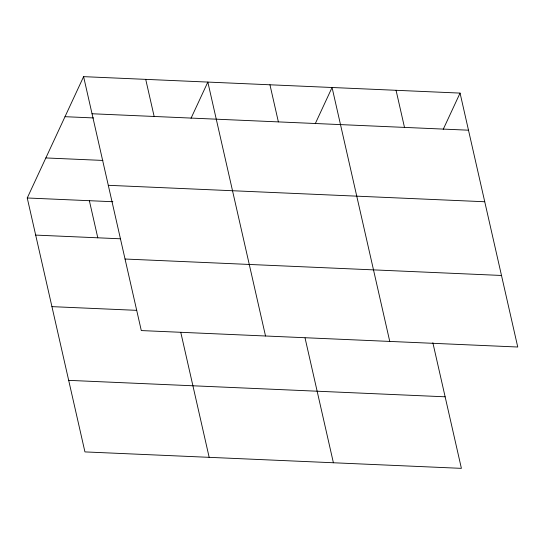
<?xml version="1.0" encoding="UTF-8"?>
<svg xmlns="http://www.w3.org/2000/svg" width="545" height="545" viewBox="0 0 545 545"><rect width="100%" height="100%" fill="white"/><g stroke="black" fill="none" stroke-linecap="round" stroke-linejoin="round"><path stroke-width="0.82" d="M432.853 342.744L461.397 468.353L84.938 451.907L27.25 197.985L83.603 76.647L460.062 93.093L517.75 347.015L141.298 330.57L83.603 76.647M191.029 118.265L207.836 82.077L265.524 335.999M315.255 123.688L332.069 87.5L389.757 341.422M443.248 129.281L460.062 93.093M92.037 113.755L468.489 130.194M65.012 116.691L93.549 117.938M45.848 157.941L102.923 160.434M108.292 185.307L484.743 201.745M27.25 197.985L112.87 201.725M35.677 235.093L120.459 238.792M125.043 259.025L501.495 275.463M51.938 306.637L136.713 310.343M68.684 380.356L445.136 396.801M396.065 90.293L404.492 127.401M269.952 84.788L278.379 121.896M305.05 337.968L333.397 462.76M145.719 79.359L154.153 116.467M180.817 332.545L209.171 457.337M89.366 200.696L97.793 237.804"/></g></svg>
